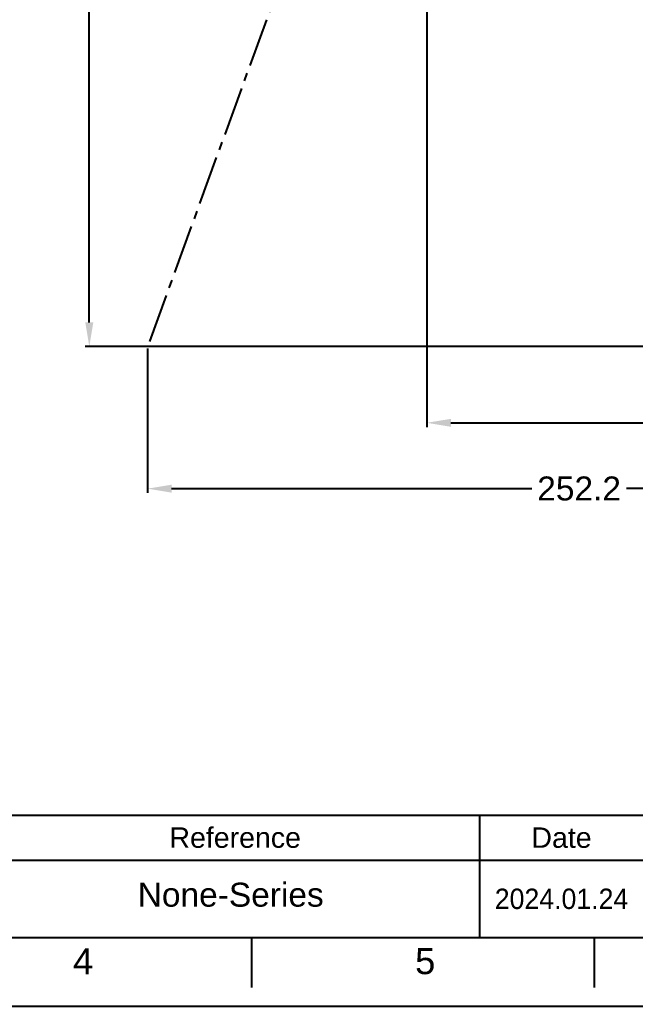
# Model space of a CAD drawing. Header units: millimetres. Extents: x 3724 to 4565, y 1133 to 1727.
# Drawn here: x 4077 to 4256.9, y 1132.7 to 1420.9 of the extents above; entities that cross this region are included whole.
import ezdxf

# ---------------------------------------------------------------- set-up
doc = ezdxf.new("R2010")
doc.units = ezdxf.units.MM
doc.linetypes.add('CENTER2', pattern=[28.575, 19.05, -3.175, 3.175, -3.175])
for name, color, linetype in [('DIM', 3, 'Continuous'), ('FORM', 7, 'Continuous'), ('TEXT', 2, 'Continuous'), ('중심선', 1, 'CENTER2')]:
    doc.layers.add(name, color=color, linetype=linetype)
doc.styles.add('ROMANS', font='Gulim.ttf')
doc.styles.get("Standard").update_dxf_attribs({"font": 'arial.ttf'})
doc.dimstyles.new('사본 ISO-25', dxfattribs={"dimtxt": 7, "dimasz": 7, "dimexe": 1.25, "dimexo": 0.625, "dimtad": 1, "dimtih": 1, "dimtoh": 1, "dimdec": 1, "dimdsep": 46, "dimtxsty": 'Standard', "dimcen": 2.5, "dimclrd": 3, "dimclre": 3, "dimclrt": 4, "dimadec": 0, "dimazin": 0, "dimtfac": 1, "dimtdec": 1, "dimtmove": 0, "dimatfit": 3, "dimfxl": 1, "dimarcsym": 0})

# ---------------------------------------------------------------- blocks, each defined once
blk = doc.blocks.new('*D9')
at = {"layer": 'Defpoints', "color": 0, "transparency": 16777216}
for p in [(4195.26, 1550.06), (4097.34, 1325.44), (4340.54, 1325.44)]:
    blk.add_point(p, dxfattribs=at)
at = {"layer": 'DIM', "color": 3, "lineweight": -2, "transparency": 16777216}
for p, q in [((4194.64, 1550.06), (4096.09, 1550.06)), ((4097.34, 1543.06), (4097.34, 1443.32)), ((4097.34, 1332.44), (4097.34, 1432.18)), ((4339.92, 1325.44), (4096.09, 1325.44))]:
    blk.add_line(p, q, dxfattribs=at)
at = {"layer": 'DIM', "color": 3, "transparency": 16777216}
for points in [[(4096.17, 1543.06), (4098.51, 1543.06), (4097.34, 1550.06)], [(4096.17, 1332.44), (4098.51, 1332.44), (4097.34, 1325.44)]]:
    blk.add_solid(points, dxfattribs=at)
at = {"layer": 'DIM', "color": 4, "transparency": 16777216, "insert": (4097.34, 1437.75), "char_height": 7, "attachment_point": 5}
blk.add_mtext('224.6', dxfattribs=at)
blk = doc.blocks.new('*D18')
at = {"layer": 'Defpoints', "color": 0, "transparency": 16777216}
for p in [(4195.98, 1549.65), (4366.54, 1303.14), (4366.54, 1303.14)]:
    blk.add_point(p, dxfattribs=at)
at = {"layer": 'DIM', "color": 3, "lineweight": -2, "transparency": 16777216}
for p, q in [((4195.98, 1549.02), (4195.98, 1301.89)), ((4202.98, 1303.14), (4267.78, 1303.14)), ((4359.54, 1303.14), (4294.74, 1303.14)), ((4366.54, 1303.76), (4366.54, 1304.39))]:
    blk.add_line(p, q, dxfattribs=at)
at = {"layer": 'DIM', "color": 3, "transparency": 16777216}
for points in [[(4202.98, 1304.3), (4202.98, 1301.97), (4195.98, 1303.14)], [(4359.54, 1304.3), (4359.54, 1301.97), (4366.54, 1303.14)]]:
    blk.add_solid(points, dxfattribs=at)
at = {"layer": 'DIM', "color": 4, "transparency": 16777216, "insert": (4281.26, 1303.14), "char_height": 7, "attachment_point": 5}
blk.add_mtext('170.6', dxfattribs=at)
blk = doc.blocks.new('*D19')
at = {"layer": 'Defpoints', "color": 0, "transparency": 16777216}
for p in [(4114.37, 1325.44), (4366.54, 1283.91), (4366.54, 1283.91)]:
    blk.add_point(p, dxfattribs=at)
at = {"layer": 'DIM', "color": 3, "lineweight": -2, "transparency": 16777216}
for p, q in [((4114.37, 1324.81), (4114.37, 1282.66)), ((4121.37, 1283.91), (4226.62, 1283.91)), ((4359.54, 1283.91), (4254.29, 1283.91)), ((4366.54, 1284.53), (4366.54, 1285.16))]:
    blk.add_line(p, q, dxfattribs=at)
at = {"layer": 'DIM', "color": 3, "transparency": 16777216}
for points in [[(4121.37, 1285.07), (4121.37, 1282.74), (4114.37, 1283.91)], [(4359.54, 1285.07), (4359.54, 1282.74), (4366.54, 1283.91)]]:
    blk.add_solid(points, dxfattribs=at)
at = {"layer": 'DIM', "color": 4, "transparency": 16777216, "insert": (4240.46, 1283.91), "char_height": 7, "attachment_point": 5}
blk.add_mtext('252.2', dxfattribs=at)
blk = doc.blocks.new('*D20')
at = {"layer": 'Defpoints', "color": 0, "transparency": 16777216}
for p in [(4207.75, 1582), (4366.54, 1565.97), (4243.88, 1500.7), (4114.37, 1325.44), (4366.54, 1190.16)]:
    blk.add_point(p, dxfattribs=at)
at = {"layer": 'DIM', "color": 3, "lineweight": -2, "transparency": 16777216}
for start, end in [(250.754, 259.0222), (260.9749, 269.246)]:
    blk.add_arc((4366.54, 2018.27), 531.92, start, end, dxfattribs=at)
at = {"layer": 'DIM', "color": 3, "transparency": 16777216}
for points in [[(4190.82, 1514.99), (4191.6, 1517.19), (4184.62, 1518.44)], [(4359.55, 1487.57), (4359.54, 1485.24), (4366.54, 1486.36)]]:
    blk.add_solid(points, dxfattribs=at)
at = {"layer": 'DIM', "color": 4, "transparency": 16777216, "insert": (4274.18, 1494.44), "char_height": 7, "attachment_point": 5}
blk.add_mtext('20°', dxfattribs=at)

msp = doc.modelspace()

# ---------------------------------------------------------------- linework, layer by layer
at = {"layer": 'FORM'}
for p, q in [((3900.39, 1188.5), (4545.21, 1188.5)), ((4211.48, 1152.74), (4211.48, 1188.5)), ((4211.48, 1152.74), (4211.48, 1188.5)), ((4211.48, 1152.74), (4211.48, 1188.5)), ((3844.37, 1175.39), (4402.18, 1175.39))]:
    msp.add_line(p, q, dxfattribs=at)
at = {"layer": 'FORM', "color": 7, "linetype": 'Continuous'}
for p, q in [((4545.21, 1152.74), (3744.26, 1152.74)), ((4144.73, 1152.74), (4144.73, 1138.19)), ((4244.85, 1152.74), (4244.85, 1138.19)), ((3724.23, 1132.72), (4565.23, 1132.72))]:
    msp.add_line(p, q, dxfattribs=at)
at = {"layer": '중심선', "color": 1, "ltscale": 0.75}
msp.add_line((4207.75, 1582), (4114.37, 1325.44), dxfattribs=at)

# ---------------------------------------------------------------- texts
at = {"layer": 'FORM', "char_height": 7.63, "attachment_point": 5}
for s, insert in [('4', (4095.53, 1145.86)), ('5', (4195.49, 1145.86))]:
    msp.add_mtext_dynamic_manual_height_columns(s, width=50.0595, gutter_width=12.51, heights=[0], dxfattribs=dict(at, insert=insert))
at = {"layer": 'TEXT', "attachment_point": 5}
for s, width, insert, char_height in [('Reference', 143.0272, (4139.96, 1181.94), 5.959), ('Date', 47.6757, (4235.32, 1181.94), 5.959), ('None-Series', 56.019, (4138.66, 1165.26), 7)]:
    msp.add_mtext_dynamic_manual_height_columns(s, width=width, gutter_width=29.8, heights=[0], dxfattribs=dict(at, insert=insert, char_height=char_height))
at = {"layer": 'TEXT', "insert": (4235.32, 1164.06), "char_height": 5.959, "attachment_point": 5, "style": 'ROMANS'}
msp.add_mtext_dynamic_manual_height_columns('2024.01.24', width=47.6757, gutter_width=29.8, heights=[0], dxfattribs=at)

# ---------------------------------------------------------------- dimensions: what is measured, and where the dimension line sits
at = {"layer": 'DIM'}
dim = msp.add_angular_dim_2l(base=(4243.88, 1500.7), line1=((4207.75, 1582), (4114.37, 1325.44)), line2=((4366.54, 1190.16), (4366.54, 1565.97)), dimstyle='사본 ISO-25', override={"dimgap": 2, "dimtad": 0}, dxfattribs=at)
dim.commit()
dim.dimension.update_dxf_attribs({"geometry": '*D20', "text_midpoint": (4274.18, 1494.44)})
for base, p1, p2, angle, picture, middle in [((4097.34, 1325.44, 0), (4195.26, 1550.06, 0), (4340.54, 1325.44, 0), 90, '*D9', (4097.34, 1437.75, 0)), ((4366.54, 1303.14), (4195.98, 1549.65), (4366.54, 1303.14), 180, '*D18', (4281.26, 1303.14))]:
    dim = msp.add_linear_dim(base=base, p1=p1, p2=p2, angle=angle, dimstyle='사본 ISO-25', override={"dimgap": 2, "dimtad": 0}, dxfattribs=at)
    dim.commit()
    dim.dimension.update_dxf_attribs({"geometry": picture, "text_midpoint": middle, "dimtype": 160})
dim = msp.add_linear_dim(base=(4366.54, 1283.91), p1=(4114.37, 1325.44), p2=(4366.54, 1283.91), angle=180, dimstyle='사본 ISO-25', override={"dimgap": 2, "dimtad": 0}, dxfattribs=at)
dim.commit()
dim.dimension.update_dxf_attribs({"geometry": '*D19', "text_midpoint": (4240.46, 1283.91)})

doc.saveas('drawing.dxf')
